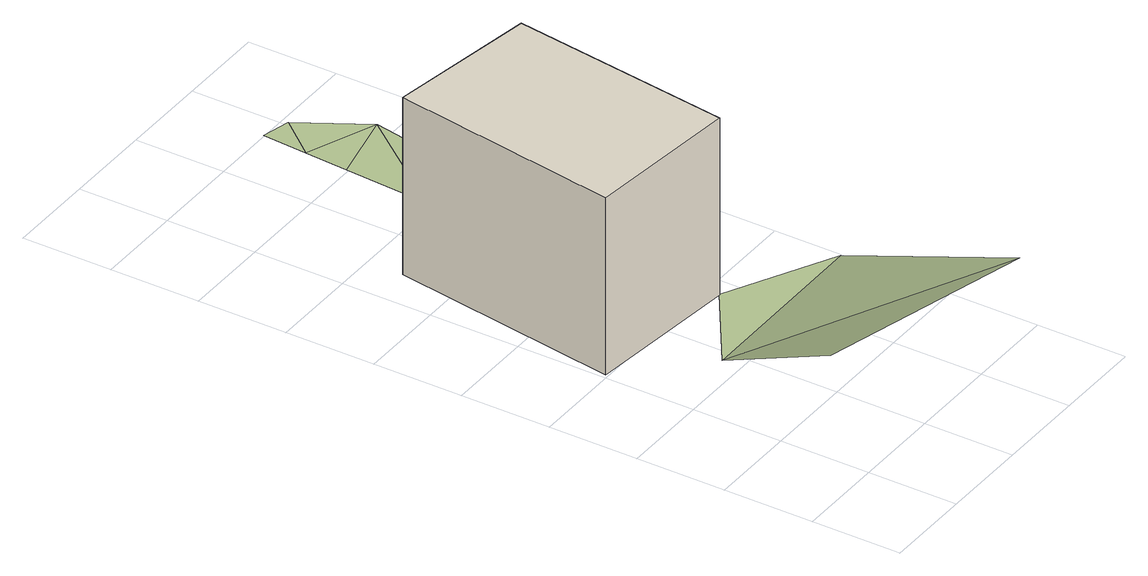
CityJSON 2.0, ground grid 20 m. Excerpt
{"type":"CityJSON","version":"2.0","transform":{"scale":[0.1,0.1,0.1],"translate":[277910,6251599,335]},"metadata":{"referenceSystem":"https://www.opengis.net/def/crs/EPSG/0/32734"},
"CityObjects":{
"building1":{"type":"Building","attributes":{"address":"Barton Street Woodstock 7915 Cape Town","building":"shed","building:levels":1,"building_height":4.1,"roof_height":24.53,"ground_height":20.43,"plus_code":"4FRW3C9W+RM9"},"geometry":[{"type":"Solid","lod":"1","boundaries":[[[[0,1,2,3]],[[1,4,5,2]],[[4,6,7,5]],[[6,0,3,7]],[[3,2,5,7]],[[6,4,1,0]]]]}]},
"terrain1":{"type":"TINRelief","geometry":[{"type":"CompositeSurface","lod":"1","boundaries":[[[8,9,10]],[[11,12,8]],[[10,11,8]],[[6,13,14]],[[13,6,15]],[[13,15,16]],[[17,16,15]],[[18,19,17]],[[17,15,18]]]}]}
},
"vertices":[
[90,1120,2],[10,605,2],[10,605,412],[90,1120,412],[359,570,2],[359,570,412],[427,1066,2],[427,1066,412],
[170,442,4],[60,124,194],[538,0,194],[599,448,2],[358,570,4],[318,1212,4],[90,1120,4],[497,1440,2],[331,1402,4],[338,1501,4],[407,1585,4],[345,1601,4]
]}
